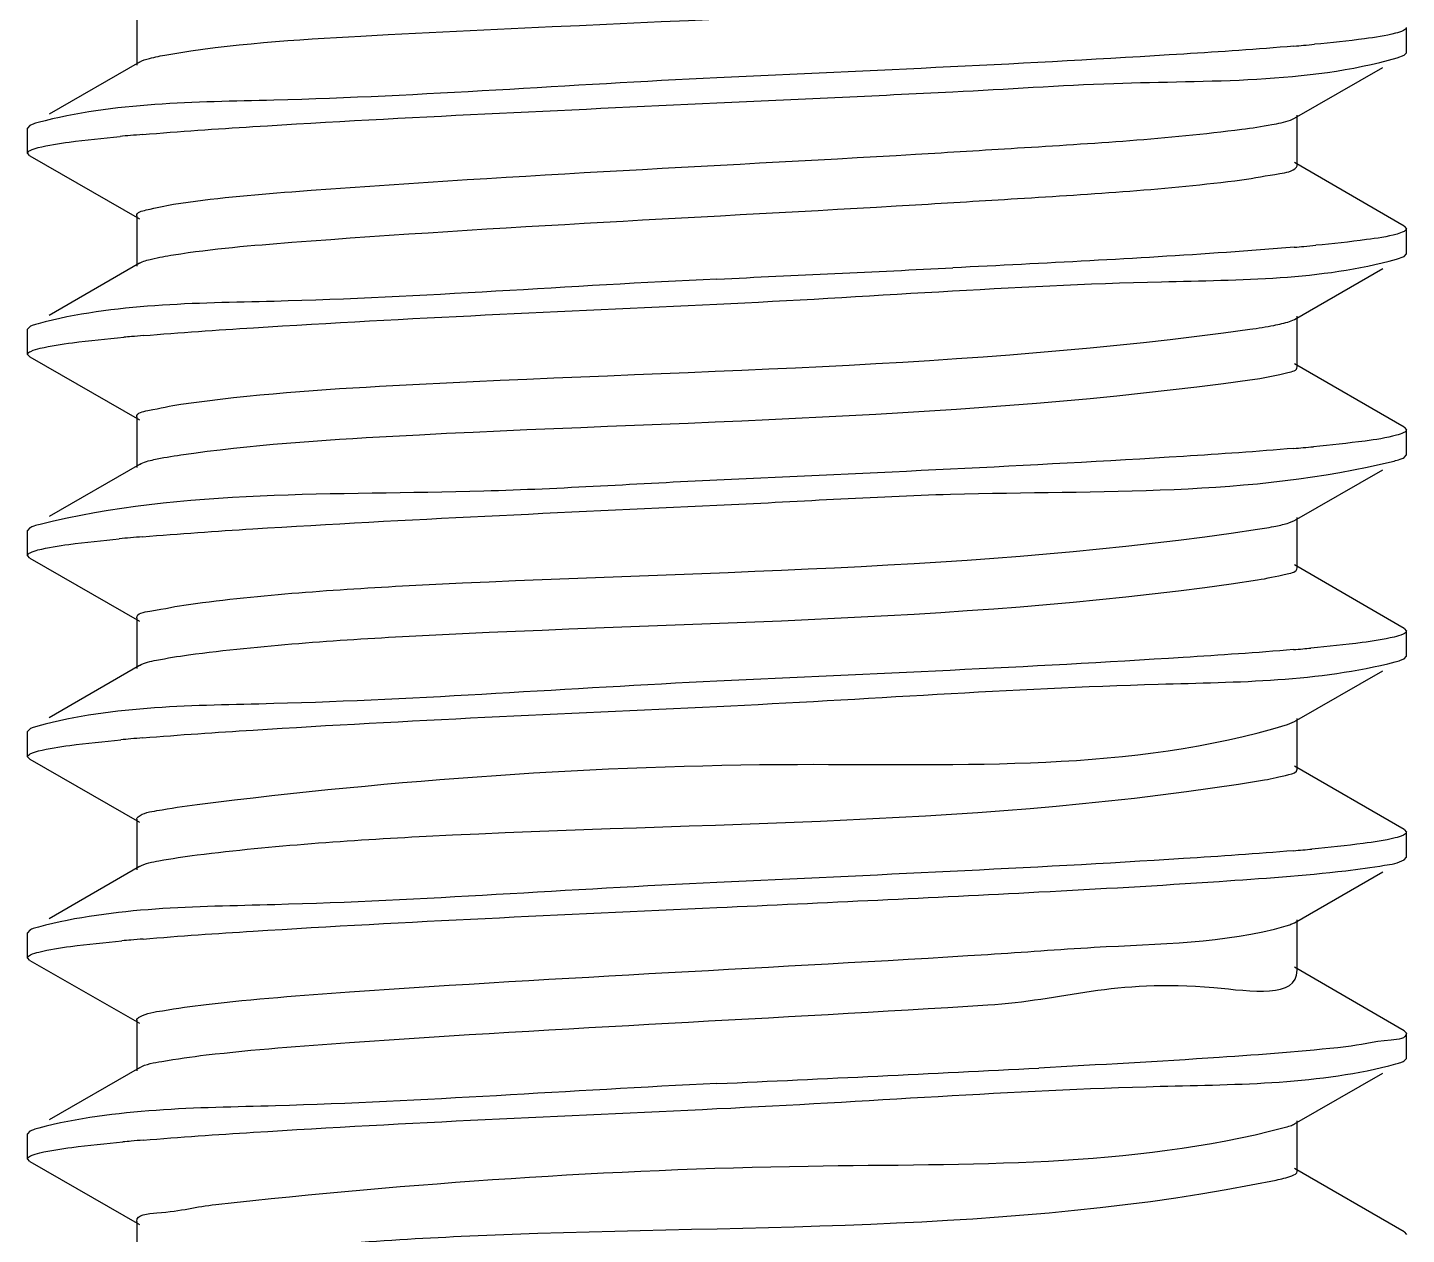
# Model space of a CAD drawing. Extents: x 1247970 to 1725648, y 860327 to 1277876.
# Drawn here: x 1318365.7 to 1318426.8, y 1199900.9 to 1199954.3 of the extents above; entities that cross this region are included whole.
import ezdxf

# ---------------------------------------------------------------- set-up
doc = ezdxf.new("R2010")
doc.units = 0
doc.header["$LTSCALE"] = 1000
doc.header["$MEASUREMENT"] = 0
doc.layers.get('0').update_dxf_attribs({"color": 254})
doc.layers.add('TK', color=4, linetype='Continuous')

# ---------------------------------------------------------------- blocks, each defined once
blk = doc.blocks.new('A$C7BF01818')
at = {"linetype": 'Continuous'}
for p, q in [((-2293.17, 6465.436), (-2293.17, 6463.196)), ((-2236.921, 6463.747), (-2236.921, 6464.858)), ((-2237.335, 6463.513), (-2237.022, 6463.632)), ((-2237.022, 6463.632), (-2236.921, 6463.747)), ((-2293.053, 6463.331), (-2297.045, 6461.017)), ((-2241.876, 6460.845), (-2237.957, 6463.095)), ((-2242.06, 6460.764), (-2241.876, 6460.845)), ((-2241.757, 6458.742), (-2241.757, 6460.982)), ((-2297.907, 6460.518), (-2298.005, 6460.404)), ((-2298.005, 6459.292), (-2298.005, 6460.404)), ((-2297.905, 6459.178), (-2298.005, 6459.292)), ((-2297.905, 6459.178), (-2293.051, 6456.391)), ((-2237.02, 6456.064), (-2241.874, 6458.877)), ((-2241.789, 6458.671), (-2241.757, 6458.742)), ((-2293.17, 6456.527), (-2293.17, 6454.288)), ((-2237.02, 6456.064), (-2236.921, 6455.951)), ((-2236.921, 6454.838), (-2236.921, 6455.95)), ((-2237.36, 6454.598), (-2237.022, 6454.724)), ((-2237.022, 6454.724), (-2236.921, 6454.839)), ((-2293.053, 6454.423), (-2297.045, 6452.109)), ((-2241.876, 6451.937), (-2237.957, 6454.187)), ((-2241.757, 6449.834), (-2241.757, 6452.073)), ((-2297.907, 6451.61), (-2298.005, 6451.496)), ((-2298.005, 6450.384), (-2298.005, 6451.496)), ((-2242.091, 6451.845), (-2241.877, 6451.937)), ((-2297.905, 6450.27), (-2298.005, 6450.385)), ((-2297.905, 6450.27), (-2293.051, 6447.483)), ((-2237.02, 6447.155), (-2241.874, 6449.969)), ((-2293.17, 6447.619), (-2293.17, 6445.38)), ((-2237.02, 6447.155), (-2236.921, 6447.043)), ((-2236.921, 6445.93), (-2236.921, 6447.042)), ((-2237.022, 6445.815), (-2236.921, 6445.93)), ((-2293.053, 6445.515), (-2297.045, 6443.201)), ((-2241.876, 6443.029), (-2237.957, 6445.279)), ((-2242.13, 6442.924), (-2241.877, 6443.029)), ((-2241.757, 6440.926), (-2241.757, 6443.165)), ((-2297.907, 6442.701), (-2298.005, 6442.588)), ((-2298.005, 6441.476), (-2298.005, 6442.588)), ((-2297.905, 6441.361), (-2298.005, 6441.476)), ((-2297.905, 6441.361), (-2293.051, 6438.575)), ((-2237.02, 6438.247), (-2241.874, 6441.061)), ((-2293.17, 6438.711), (-2293.17, 6436.472)), ((-2237.02, 6438.247), (-2236.921, 6438.133)), ((-2236.921, 6437.022), (-2236.921, 6438.134)), ((-2237.022, 6436.907), (-2236.921, 6437.022)), ((-2293.053, 6436.607), (-2297.045, 6434.293)), ((-2241.876, 6434.121), (-2237.957, 6436.371)), ((-2297.907, 6433.793), (-2298.005, 6433.68)), ((-2242.181, 6434), (-2241.877, 6434.121)), ((-2241.757, 6432.018), (-2241.757, 6434.257)), ((-2298.005, 6432.568), (-2298.005, 6433.68)), ((-2297.905, 6432.453), (-2298.005, 6432.568)), ((-2297.905, 6432.453), (-2293.051, 6429.667)), ((-2237.02, 6429.339), (-2241.874, 6432.153)), ((-2293.17, 6429.803), (-2293.17, 6427.563)), ((-2237.02, 6429.339), (-2236.921, 6429.226)), ((-2236.921, 6428.114), (-2236.921, 6429.226)), ((-2293.053, 6427.698), (-2297.045, 6425.385)), ((-2237.022, 6427.999), (-2236.921, 6428.115)), ((-2241.876, 6425.213), (-2237.957, 6427.463)), ((-2241.757, 6423.109), (-2241.757, 6425.349)), ((-2297.907, 6424.885), (-2298.005, 6424.772)), ((-2298.005, 6423.66), (-2298.005, 6424.772)), ((-2297.905, 6423.545), (-2298.005, 6423.66)), ((-2297.905, 6423.545), (-2293.051, 6420.759)), ((-2237.02, 6420.431), (-2241.874, 6423.244)), ((-2293.17, 6420.895), (-2293.17, 6418.655)), ((-2237.02, 6420.431), (-2236.921, 6420.318)), ((-2236.921, 6419.206), (-2236.921, 6420.317)), ((-2237.022, 6419.091), (-2236.921, 6419.206)), ((-2293.053, 6418.79), (-2297.045, 6416.477)), ((-2241.876, 6416.305), (-2237.957, 6418.555)), ((-2241.757, 6414.201), (-2241.757, 6416.441)), ((-2297.907, 6415.977), (-2298.005, 6415.863)), ((-2298.005, 6414.752), (-2298.005, 6415.863)), ((-2297.905, 6414.637), (-2298.005, 6414.753)), ((-2297.905, 6414.637), (-2293.051, 6411.851)), ((-2237.02, 6411.523), (-2241.874, 6414.336)), ((-2293.17, 6411.987), (-2293.17, 6409.747)), ((-2237.02, 6411.523), (-2236.921, 6411.409))]:
    blk.add_line(p, q, dxfattribs=at)
for centre, radius, start, end in [((-2252.146, 6584.936), 121.332, 274.84406, 275.04507), ((-2250.561, 6567.021), 103.348, 275.04351, 275.31499), ((-2428.57, 9972.547), 3514.722, 272.62723, 272.797856), ((-2284.306, 6356.472), 104.008, 95.03961, 95.29823), ((-2282.559, 6336.653), 123.903, 94.78915, 95.03944), ((-2252.086, 6575.291), 120.593, 274.8521, 275.05434), ((-2250.435, 6556.669), 101.898, 275.05195, 275.35244), ((-2428.57, 9964.75), 3514.722, 272.62723, 272.797856), ((-2283.963, 6343.745), 107.842, 95.02321, 95.2027), ((-2282.462, 6326.625), 125.027, 94.77839, 95.0214), ((-2247.549, 6475.852), 26.85, 277.92125, 278.86837), ((-2252.16, 6567.281), 121.494, 274.84271, 275.04049), ((-2250.657, 6550.264), 104.411, 275.03954, 275.28576), ((-2284.369, 6339.354), 103.307, 95.04254, 95.31656), ((-2282.576, 6319.031), 123.709, 94.79107, 95.04276), ((-2250.881, 6543.85), 106.915, 275.02863, 275.22428), ((-2252.231, 6559.194), 122.319, 274.83432, 275.02848), ((-2284.234, 6328.95), 104.808, 95.03622, 95.27775), ((-2282.539, 6309.695), 124.138, 94.78683, 95.03564), ((-2252.202, 6549.947), 121.978, 274.83766, 275.03326), ((-2250.791, 6533.934), 105.903, 275.03301, 275.24851), ((-2374.037, 8780.477), 2357.001, 272.591561, 272.938573), ((-2284.134, 6318.935), 105.92, 95.03149, 95.24963), ((-2282.511, 6300.469), 124.457, 94.78372, 95.0304), ((-2374.037, 8772.68), 2357.001, 272.591561, 272.938573), ((-2284.047, 6309.049), 106.901, 95.02725, 95.22597), ((-2282.484, 6291.247), 124.772, 94.7809, 95.02578)]:
    blk.add_arc(centre, radius, start, end, dxfattribs=at)
for points, knots in [([(-2291.834, 6463.655), (-2289, 6464.146), (-2273.208, 6465.142), (-2257.413, 6465.43), (-2244.596, 6466.977)], [0, 0, 0, 0, 0.182175, 1, 1, 1, 1]), ([(-2236.923, 6464.858), (-2236.923, 6464.8), (-2237.118, 6464.68), (-2237.276, 6464.639), (-2237.398, 6464.607)], [0, 0, 0, 0, 0.313715, 1, 1, 1, 1]), ([(-2237.398, 6464.607), (-2237.847, 6464.489), (-2239.047, 6464.316), (-2240.247, 6464.187), (-2240.988, 6464.118)], [0, 0, 0, 0, 0.383906, 1, 1, 1, 1]), ([(-2293.052, 6463.331), (-2292.915, 6463.41), (-2292.503, 6463.527), (-2292.093, 6463.61), (-2291.834, 6463.655)], [0, 0, 0, 0, 0.375106, 1, 1, 1, 1]), ([(-2241.9, 6464.037), (-2243.526, 6463.899), (-2252.041, 6463.32), (-2260.568, 6462.951), (-2267.463, 6462.631)], [0, 0, 0, 0, 0.191183, 1, 1, 1, 1]), ([(-2257.008, 6462.015), (-2254.633, 6462.132), (-2248.099, 6462.621), (-2241.376, 6462.37), (-2237.335, 6463.513)], [0, 0, 0, 0, 0.361591, 1, 1, 1, 1]), ([(-2267.463, 6462.631), (-2274.007, 6462.327), (-2283.966, 6461.541), (-2294.158, 6461.553), (-2297.539, 6460.652)], [0, 0, 0, 0, 0.65184, 1, 1, 1, 1]), ([(-2292.903, 6460.124), (-2291.277, 6460.26), (-2282.803, 6460.833), (-2274.317, 6461.201), (-2267.463, 6461.52)], [0, 0, 0, 0, 0.192176, 1, 1, 1, 1]), ([(-2297.539, 6460.652), (-2297.612, 6460.632), (-2297.737, 6460.595), (-2297.859, 6460.545), (-2297.906, 6460.518)], [0, 0, 0, 0, 0.581622, 1, 1, 1, 1]), ([(-2244.209, 6460.357), (-2243.766, 6460.415), (-2243.045, 6460.522), (-2242.326, 6460.668), (-2242.06, 6460.764)], [0, 0, 0, 0, 0.612585, 1, 1, 1, 1]), ([(-2297.537, 6459.541), (-2297.086, 6459.661), (-2295.873, 6459.835), (-2294.661, 6459.966), (-2293.91, 6460.035)], [0, 0, 0, 0, 0.382773, 1, 1, 1, 1]), ([(-2258.664, 6459.25), (-2257.16, 6459.338), (-2252.338, 6459.642), (-2247.508, 6459.93), (-2244.209, 6460.357)], [0, 0, 0, 0, 0.31162, 1, 1, 1, 1]), ([(-2298.004, 6459.292), (-2298.004, 6459.349), (-2297.813, 6459.469), (-2297.657, 6459.509), (-2297.537, 6459.541)], [0, 0, 0, 0, 0.314561, 1, 1, 1, 1]), ([(-2291.541, 6457.035), (-2289.805, 6457.308), (-2278.845, 6458.219), (-2267.876, 6458.709), (-2258.664, 6459.25)], [0, 0, 0, 0, 0.159933, 1, 1, 1, 1]), ([(-2244.209, 6458.118), (-2243.645, 6458.191), (-2242.876, 6458.353), (-2241.965, 6458.476), (-2241.789, 6458.671)], [0, 0, 0, 0, 0.683736, 1, 1, 1, 1]), ([(-2258.664, 6457.01), (-2257.16, 6457.098), (-2252.338, 6457.403), (-2247.508, 6457.69), (-2244.209, 6458.118)], [0, 0, 0, 0, 0.31162, 1, 1, 1, 1]), ([(-2293.169, 6456.527), (-2293.168, 6456.689), (-2292.387, 6456.863), (-2291.95, 6456.97), (-2291.541, 6457.035)], [0, 0, 0, 0, 0.280198, 1, 1, 1, 1]), ([(-2291.541, 6454.795), (-2289.805, 6455.068), (-2278.845, 6455.979), (-2267.876, 6456.469), (-2258.664, 6457.01)], [0, 0, 0, 0, 0.159933, 1, 1, 1, 1]), ([(-2237.335, 6455.716), (-2237.776, 6455.592), (-2238.979, 6455.417), (-2240.18, 6455.286), (-2240.929, 6455.215)], [0, 0, 0, 0, 0.378424, 1, 1, 1, 1]), ([(-2236.923, 6455.951), (-2236.922, 6455.899), (-2237.087, 6455.784), (-2237.229, 6455.746), (-2237.335, 6455.716)], [0, 0, 0, 0, 0.319318, 1, 1, 1, 1]), ([(-2241.886, 6455.13), (-2242.885, 6455.045), (-2247.922, 6454.674), (-2252.966, 6454.418), (-2257.008, 6454.218)], [0, 0, 0, 0, 0.198666, 1, 1, 1, 1]), ([(-2293.052, 6454.423), (-2292.887, 6454.518), (-2292.373, 6454.648), (-2291.866, 6454.744), (-2291.541, 6454.795)], [0, 0, 0, 0, 0.366501, 1, 1, 1, 1]), ([(-2267.463, 6452.611), (-2260.9, 6452.916), (-2250.937, 6453.722), (-2240.723, 6453.673), (-2237.36, 6454.598)], [0, 0, 0, 0, 0.65325, 1, 1, 1, 1]), ([(-2267.463, 6453.723), (-2274.005, 6453.419), (-2283.964, 6452.634), (-2294.155, 6452.644), (-2297.537, 6451.745)], [0, 0, 0, 0, 0.651731, 1, 1, 1, 1]), ([(-2292.877, 6451.218), (-2291.251, 6451.354), (-2282.785, 6451.925), (-2274.308, 6452.294), (-2267.463, 6452.611)], [0, 0, 0, 0, 0.192381, 1, 1, 1, 1]), ([(-2297.537, 6451.745), (-2297.611, 6451.725), (-2297.737, 6451.688), (-2297.859, 6451.637), (-2297.906, 6451.61)], [0, 0, 0, 0, 0.581844, 1, 1, 1, 1]), ([(-2291.22, 6448.175), (-2288.109, 6448.624), (-2272.298, 6449.684), (-2256.414, 6449.743), (-2243.849, 6451.498)], [0, 0, 0, 0, 0.19855, 1, 1, 1, 1]), ([(-2243.849, 6451.498), (-2243.493, 6451.547), (-2242.903, 6451.64), (-2242.317, 6451.768), (-2242.091, 6451.845)], [0, 0, 0, 0, 0.600956, 1, 1, 1, 1]), ([(-2297.45, 6450.655), (-2296.979, 6450.77), (-2295.741, 6450.944), (-2294.501, 6451.073), (-2293.742, 6451.143)], [0, 0, 0, 0, 0.388788, 1, 1, 1, 1]), ([(-2298.004, 6450.385), (-2298.004, 6450.449), (-2297.77, 6450.577), (-2297.592, 6450.621), (-2297.45, 6450.655)], [0, 0, 0, 0, 0.307656, 1, 1, 1, 1]), ([(-2243.41, 6449.323), (-2242.995, 6449.388), (-2242.554, 6449.496), (-2241.757, 6449.67), (-2241.757, 6449.834)], [0, 0, 0, 0, 0.720196, 1, 1, 1, 1]), ([(-2291.22, 6445.935), (-2288.109, 6446.385), (-2272.298, 6447.444), (-2256.414, 6447.504), (-2243.849, 6449.258)], [0, 0, 0, 0, 0.19855, 1, 1, 1, 1]), ([(-2293.17, 6447.619), (-2293.17, 6447.808), (-2292.215, 6447.974), (-2291.709, 6448.105), (-2291.22, 6448.175)], [0, 0, 0, 0, 0.276524, 1, 1, 1, 1]), ([(-2237.36, 6446.801), (-2237.814, 6446.676), (-2239.045, 6446.5), (-2240.274, 6446.368), (-2241.039, 6446.297)], [0, 0, 0, 0, 0.379704, 1, 1, 1, 1]), ([(-2236.923, 6447.043), (-2236.922, 6446.988), (-2237.099, 6446.871), (-2237.248, 6446.832), (-2237.36, 6446.801)], [0, 0, 0, 0, 0.31664, 1, 1, 1, 1]), ([(-2293.052, 6445.515), (-2292.857, 6445.627), (-2292.231, 6445.769), (-2291.618, 6445.878), (-2291.22, 6445.935)], [0, 0, 0, 0, 0.359082, 1, 1, 1, 1]), ([(-2241.903, 6446.221), (-2243.53, 6446.083), (-2252.044, 6445.504), (-2260.57, 6445.135), (-2267.463, 6444.815)], [0, 0, 0, 0, 0.191261, 1, 1, 1, 1]), ([(-2267.463, 6443.703), (-2264.014, 6443.863), (-2254.043, 6444.536), (-2243.839, 6444.082), (-2237.462, 6445.663)], [0, 0, 0, 0, 0.344488, 1, 1, 1, 1]), ([(-2237.462, 6445.663), (-2237.373, 6445.685), (-2237.224, 6445.727), (-2237.078, 6445.784), (-2237.023, 6445.815)], [0, 0, 0, 0, 0.588463, 1, 1, 1, 1]), ([(-2267.463, 6444.815), (-2270.906, 6444.655), (-2280.874, 6443.987), (-2291.067, 6444.42), (-2297.45, 6442.858)], [0, 0, 0, 0, 0.344043, 1, 1, 1, 1]), ([(-2292.908, 6442.307), (-2291.282, 6442.444), (-2282.806, 6443.017), (-2274.319, 6443.385), (-2267.463, 6443.703)], [0, 0, 0, 0, 0.192138, 1, 1, 1, 1]), ([(-2243.516, 6442.638), (-2243.242, 6442.679), (-2242.777, 6442.758), (-2242.316, 6442.864), (-2242.13, 6442.924)], [0, 0, 0, 0, 0.587014, 1, 1, 1, 1]), ([(-2297.45, 6442.858), (-2297.543, 6442.836), (-2297.698, 6442.793), (-2297.849, 6442.735), (-2297.906, 6442.701)], [0, 0, 0, 0, 0.590711, 1, 1, 1, 1]), ([(-2290.871, 6439.315), (-2287.629, 6439.748), (-2271.831, 6440.83), (-2255.927, 6440.755), (-2243.516, 6442.638)], [0, 0, 0, 0, 0.206727, 1, 1, 1, 1]), ([(-2298.004, 6441.476), (-2298.004, 6441.532), (-2297.817, 6441.651), (-2297.663, 6441.691), (-2297.545, 6441.723)], [0, 0, 0, 0, 0.315299, 1, 1, 1, 1]), ([(-2297.545, 6441.723), (-2297.097, 6441.843), (-2295.892, 6442.017), (-2294.688, 6442.147), (-2293.942, 6442.216)], [0, 0, 0, 0, 0.382361, 1, 1, 1, 1]), ([(-2243.516, 6440.398), (-2243.075, 6440.465), (-2242.61, 6440.582), (-2241.758, 6440.753), (-2241.757, 6440.926)], [0, 0, 0, 0, 0.721449, 1, 1, 1, 1]), ([(-2290.871, 6437.076), (-2287.629, 6437.508), (-2271.831, 6438.59), (-2255.927, 6438.515), (-2243.516, 6440.398)], [0, 0, 0, 0, 0.206727, 1, 1, 1, 1]), ([(-2293.169, 6438.711), (-2293.171, 6438.93), (-2292.027, 6439.082), (-2291.447, 6439.239), (-2290.871, 6439.315)], [0, 0, 0, 0, 0.273607, 1, 1, 1, 1]), ([(-2236.923, 6438.133), (-2236.923, 6438.07), (-2237.15, 6437.944), (-2237.324, 6437.901), (-2237.462, 6437.867)], [0, 0, 0, 0, 0.309089, 1, 1, 1, 1]), ([(-2237.462, 6437.867), (-2237.928, 6437.751), (-2239.159, 6437.577), (-2240.39, 6437.448), (-2241.146, 6437.379)], [0, 0, 0, 0, 0.387937, 1, 1, 1, 1]), ([(-2293.053, 6436.607), (-2292.825, 6436.738), (-2292.077, 6436.889), (-2291.35, 6437.012), (-2290.871, 6437.076)], [0, 0, 0, 0, 0.35267, 1, 1, 1, 1]), ([(-2241.922, 6437.311), (-2243.549, 6437.173), (-2252.057, 6436.596), (-2260.576, 6436.226), (-2267.463, 6435.907)], [0, 0, 0, 0, 0.191405, 1, 1, 1, 1]), ([(-2267.463, 6434.795), (-2260.944, 6435.098), (-2250.99, 6435.863), (-2240.822, 6435.889), (-2237.422, 6436.765)], [0, 0, 0, 0, 0.65017, 1, 1, 1, 1]), ([(-2237.422, 6436.765), (-2237.341, 6436.786), (-2237.206, 6436.825), (-2237.073, 6436.878), (-2237.022, 6436.907)], [0, 0, 0, 0, 0.584411, 1, 1, 1, 1]), ([(-2267.463, 6435.907), (-2274.011, 6435.603), (-2283.971, 6434.812), (-2294.168, 6434.832), (-2297.545, 6433.926)], [0, 0, 0, 0, 0.652155, 1, 1, 1, 1]), ([(-2292.898, 6433.4), (-2291.271, 6433.536), (-2282.799, 6434.109), (-2274.315, 6434.477), (-2267.463, 6434.795)], [0, 0, 0, 0, 0.192218, 1, 1, 1, 1]), ([(-2297.545, 6433.926), (-2297.617, 6433.907), (-2297.74, 6433.87), (-2297.86, 6433.82), (-2297.906, 6433.793)], [0, 0, 0, 0, 0.58091, 1, 1, 1, 1]), ([(-2290.496, 6430.456), (-2281.676, 6431.551), (-2265.665, 6432.72), (-2249.124, 6431.875), (-2242.181, 6434)], [0, 0, 0, 0, 0.55034, 1, 1, 1, 1]), ([(-2297.523, 6432.82), (-2297.068, 6432.94), (-2295.848, 6433.114), (-2294.628, 6433.244), (-2293.875, 6433.314)], [0, 0, 0, 0, 0.383714, 1, 1, 1, 1]), ([(-2298.004, 6432.568), (-2298.004, 6432.626), (-2297.806, 6432.747), (-2297.647, 6432.788), (-2297.523, 6432.82)], [0, 0, 0, 0, 0.313316, 1, 1, 1, 1]), ([(-2243.212, 6431.538), (-2242.846, 6431.599), (-2242.448, 6431.695), (-2241.759, 6431.871), (-2241.758, 6432.018)], [0, 0, 0, 0, 0.717261, 1, 1, 1, 1]), ([(-2290.496, 6428.216), (-2287.126, 6428.634), (-2271.36, 6429.737), (-2255.448, 6429.503), (-2243.212, 6431.538)], [0, 0, 0, 0, 0.214922, 1, 1, 1, 1]), ([(-2293.107, 6429.902), (-2292.877, 6430.084), (-2291.943, 6430.225), (-2291.09, 6430.382), (-2290.496, 6430.456)], [0, 0, 0, 0, 0.328815, 1, 1, 1, 1]), ([(-2293.169, 6429.803), (-2293.169, 6429.82), (-2293.155, 6429.86), (-2293.125, 6429.888), (-2293.107, 6429.902)], [0, 0, 0, 0, 0.432281, 1, 1, 1, 1]), ([(-2237.422, 6428.969), (-2237.883, 6428.85), (-2239.114, 6428.675), (-2240.344, 6428.545), (-2241.103, 6428.475)], [0, 0, 0, 0, 0.384853, 1, 1, 1, 1]), ([(-2236.923, 6429.226), (-2236.923, 6429.166), (-2237.129, 6429.043), (-2237.294, 6429.002), (-2237.422, 6428.969)], [0, 0, 0, 0, 0.311682, 1, 1, 1, 1]), ([(-2293.053, 6427.698), (-2292.791, 6427.85), (-2291.91, 6428.008), (-2291.06, 6428.146), (-2290.496, 6428.216)], [0, 0, 0, 0, 0.347063, 1, 1, 1, 1]), ([(-2241.915, 6428.403), (-2243.541, 6428.266), (-2252.052, 6427.688), (-2260.574, 6427.318), (-2267.463, 6426.999)], [0, 0, 0, 0, 0.191349, 1, 1, 1, 1]), ([(-2239.608, 6427.515), (-2239.032, 6427.58), (-2238.176, 6427.712), (-2237.281, 6427.85), (-2237.022, 6427.999)], [0, 0, 0, 0, 0.659474, 1, 1, 1, 1]), ([(-2267.463, 6426.999), (-2273.996, 6426.695), (-2283.953, 6425.919), (-2294.134, 6425.913), (-2297.523, 6425.024)], [0, 0, 0, 0, 0.651065, 1, 1, 1, 1]), ([(-2292.89, 6424.493), (-2291.264, 6424.629), (-2282.794, 6425.201), (-2274.312, 6425.569), (-2267.463, 6425.887)], [0, 0, 0, 0, 0.192278, 1, 1, 1, 1]), ([(-2242.248, 6425.072), (-2242.175, 6425.093), (-2242.049, 6425.133), (-2241.927, 6425.185), (-2241.878, 6425.213)], [0, 0, 0, 0, 0.573131, 1, 1, 1, 1]), ([(-2297.523, 6425.024), (-2297.6, 6425.004), (-2297.731, 6424.965), (-2297.857, 6424.914), (-2297.906, 6424.885)], [0, 0, 0, 0, 0.58332, 1, 1, 1, 1]), ([(-2255.462, 6423.811), (-2253.892, 6423.909), (-2249.496, 6424.277), (-2244.991, 6424.291), (-2242.248, 6425.072)], [0, 0, 0, 0, 0.355559, 1, 1, 1, 1]), ([(-2297.505, 6423.917), (-2297.044, 6424.036), (-2295.814, 6424.211), (-2294.584, 6424.341), (-2293.826, 6424.411)], [0, 0, 0, 0, 0.384897, 1, 1, 1, 1]), ([(-2298.004, 6423.66), (-2298.004, 6423.72), (-2297.797, 6423.843), (-2297.633, 6423.884), (-2297.505, 6423.917)], [0, 0, 0, 0, 0.31169, 1, 1, 1, 1]), ([(-2290.093, 6421.596), (-2287.984, 6421.841), (-2276.444, 6422.715), (-2264.888, 6423.223), (-2255.462, 6423.811)], [0, 0, 0, 0, 0.183578, 1, 1, 1, 1]), ([(-2255.462, 6421.571), (-2252.121, 6421.779), (-2249.093, 6423.095), (-2241.773, 6421.853), (-2241.758, 6423.109)], [0, 0, 0, 0, 0.727184, 1, 1, 1, 1]), ([(-2293.032, 6421.042), (-2292.725, 6421.205), (-2291.716, 6421.372), (-2290.74, 6421.521), (-2290.093, 6421.596)], [0, 0, 0, 0, 0.347619, 1, 1, 1, 1]), ([(-2290.093, 6419.356), (-2287.984, 6419.601), (-2276.444, 6420.475), (-2264.888, 6420.983), (-2255.462, 6421.571)], [0, 0, 0, 0, 0.183578, 1, 1, 1, 1]), ([(-2293.169, 6420.895), (-2293.169, 6420.922), (-2293.129, 6420.988), (-2293.069, 6421.022), (-2293.032, 6421.042)], [0, 0, 0, 0, 0.389862, 1, 1, 1, 1]), ([(-2236.922, 6420.318), (-2236.918, 6420.071), (-2238.29, 6419.987), (-2238.936, 6419.794), (-2239.608, 6419.718)], [0, 0, 0, 0, 0.267796, 1, 1, 1, 1]), ([(-2293.053, 6418.79), (-2292.755, 6418.963), (-2291.731, 6419.125), (-2290.751, 6419.28), (-2290.093, 6419.356)], [0, 0, 0, 0, 0.342131, 1, 1, 1, 1]), ([(-2237.383, 6418.959), (-2237.311, 6418.979), (-2237.188, 6419.015), (-2237.069, 6419.064), (-2237.022, 6419.091)], [0, 0, 0, 0, 0.580131, 1, 1, 1, 1]), ([(-2267.463, 6416.979), (-2260.916, 6417.283), (-2250.956, 6418.073), (-2240.76, 6418.054), (-2237.383, 6418.959)], [0, 0, 0, 0, 0.652122, 1, 1, 1, 1]), ([(-2267.463, 6418.09), (-2273.982, 6417.788), (-2283.937, 6417.023), (-2294.104, 6416.996), (-2297.505, 6416.12)], [0, 0, 0, 0, 0.650157, 1, 1, 1, 1]), ([(-2292.883, 6415.585), (-2291.257, 6415.721), (-2282.789, 6416.293), (-2274.31, 6416.661), (-2267.463, 6416.979)], [0, 0, 0, 0, 0.192328, 1, 1, 1, 1]), ([(-2297.505, 6416.12), (-2297.586, 6416.1), (-2297.722, 6416.06), (-2297.855, 6416.007), (-2297.906, 6415.977)], [0, 0, 0, 0, 0.585291, 1, 1, 1, 1]), ([(-2289.665, 6412.736), (-2280.952, 6413.689), (-2265.239, 6414.791), (-2249.16, 6414.354), (-2242.338, 6416.139)], [0, 0, 0, 0, 0.554144, 1, 1, 1, 1]), ([(-2242.338, 6416.139), (-2242.246, 6416.163), (-2242.089, 6416.209), (-2241.937, 6416.271), (-2241.878, 6416.305)], [0, 0, 0, 0, 0.582611, 1, 1, 1, 1]), ([(-2297.466, 6415.019), (-2297, 6415.135), (-2295.77, 6415.308), (-2294.539, 6415.437), (-2293.784, 6415.506)], [0, 0, 0, 0, 0.387907, 1, 1, 1, 1]), ([(-2298.004, 6414.753), (-2298.003, 6414.816), (-2297.778, 6414.942), (-2297.603, 6414.985), (-2297.466, 6415.019)], [0, 0, 0, 0, 0.309227, 1, 1, 1, 1]), ([(-2242.687, 6413.819), (-2242.452, 6413.867), (-2242.174, 6413.932), (-2241.759, 6414.101), (-2241.758, 6414.201)], [0, 0, 0, 0, 0.704776, 1, 1, 1, 1]), ([(-2289.665, 6410.496), (-2286.053, 6410.892), (-2270.406, 6412.043), (-2254.502, 6411.374), (-2242.687, 6413.819)], [0, 0, 0, 0, 0.231437, 1, 1, 1, 1]), ([(-2293.168, 6411.987), (-2293.17, 6412.309), (-2291.376, 6412.382), (-2290.539, 6412.64), (-2289.665, 6412.736)], [0, 0, 0, 0, 0.268169, 1, 1, 1, 1])]:
    blk.add_open_spline(points, degree=3, knots=knots, dxfattribs=at)
for points in [[(-2253.205, 6426.576), (-2250.543, 6426.716), (-2247.88, 6426.864), (-2245.221, 6427.044)], [(-2245.221, 6427.044), (-2243.347, 6427.171), (-2241.473, 6427.304), (-2239.608, 6427.515)], [(-2239.608, 6419.718), (-2241.473, 6419.507), (-2243.347, 6419.374), (-2245.221, 6419.247)], [(-2245.221, 6419.247), (-2247.88, 6419.067), (-2250.543, 6418.919), (-2253.205, 6418.779)]]:
    blk.add_open_spline(points, degree=3, dxfattribs=at)

msp = doc.modelspace()

# ---------------------------------------------------------------- block references
at = {"layer": 'TK'}
msp.add_blockref('A$C7BF01818', (1320663.701, 1193489.485), dxfattribs=at)

doc.saveas('drawing.dxf')
